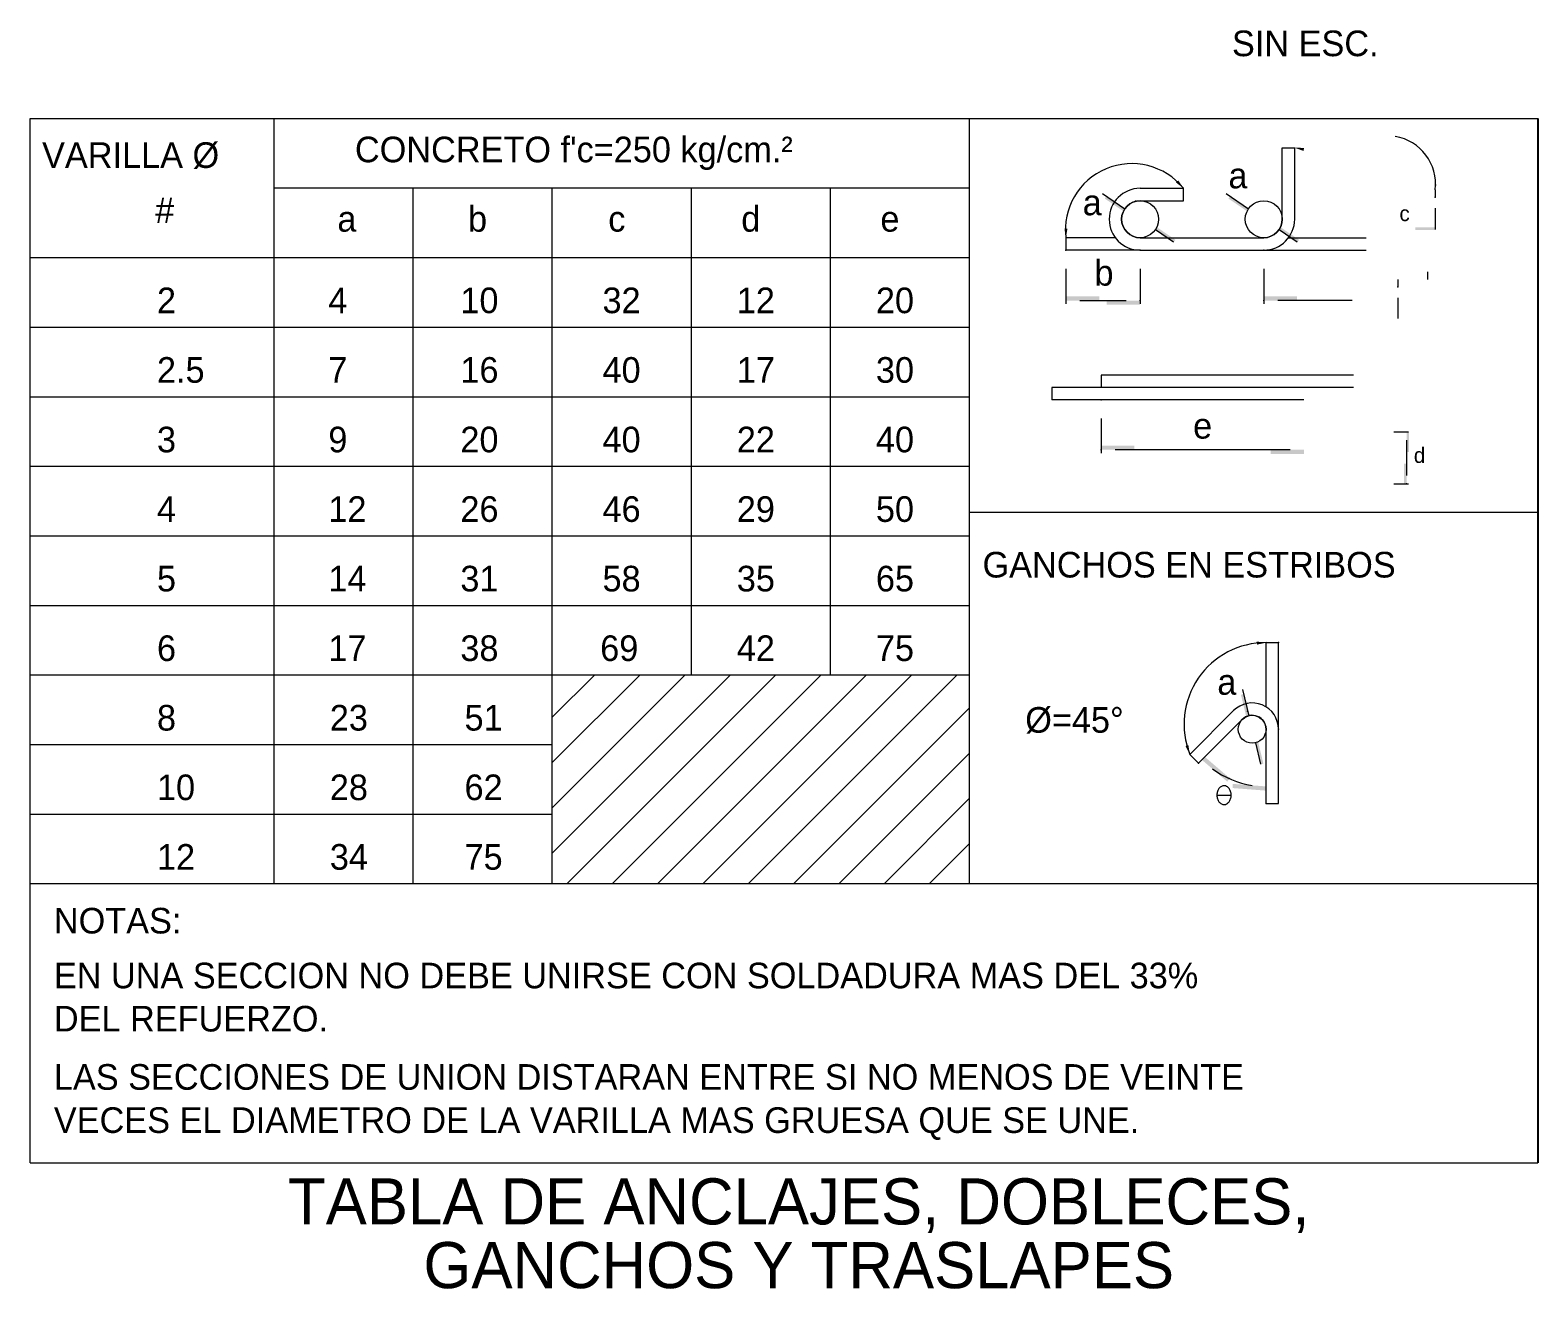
# Model space of a CAD drawing. Header units: centimetres. Extents: x 201 to 3483, y 96 to 2223.
# Drawn here: x 1500 to 2078, y 1160 to 1642 of the extents above; entities that cross this region are included whole.
import ezdxf
from ezdxf.enums import TextEntityAlignment as Align

# ---------------------------------------------------------------- set-up
doc = ezdxf.new("R2010")
doc.units = ezdxf.units.CM
doc.header["$LTSCALE"] = 10
doc.header["$MEASUREMENT"] = 0
doc.layers.add('TEXTOS', color=7, linetype='CONTINUOUS')
doc.styles.get("Standard").update_dxf_attribs({"font": ''})
doc.styles.get('Standard').set_extended_font_data('Zurich Ex BT')

msp = doc.modelspace()

# ---------------------------------------------------------------- linework, layer by layer
at = {"layer": 'TEXTOS', "lineweight": 5}
for p, q in [((1500.23, 1608.13), (2077.67, 1608.13)), ((1500.23, 1208.13), (1500.23, 1608.13)), ((1593.67, 1315.1), (1593.67, 1608.13)), ((1860.05, 1315.1), (1860.05, 1608.13)), ((2077.67, 1368.92), (2077.67, 1608.13)), ((1979.8, 1569.52), (1979.8, 1596.88)), ((1979.8, 1596.88), (1984.54, 1596.88)), ((1984.54, 1569.52), (1984.54, 1596.88)), ((1593.67, 1581.49), (1860.05, 1581.49)), ((1646.94, 1315.1), (1646.94, 1581.49)), ((1700.22, 1315.1), (1700.22, 1581.49)), ((1753.5, 1395.02), (1753.5, 1581.49)), ((1806.78, 1395.02), (1806.78, 1581.49)), ((1925.34, 1581.36), (1941.92, 1581.36)), ((1925.34, 1576.62), (1941.92, 1576.62)), ((1941.92, 1576.62), (1941.92, 1581.36)), ((2038.34, 1580.79), (2038.34, 1577.96)), ((1896.93, 1562.41), (1896.93, 1557.68)), ((1915.87, 1562.41), (1896.93, 1562.41)), ((1925.34, 1562.41), (1972.7, 1562.41)), ((1982.17, 1562.41), (2011.9, 1562.41)), ((1500.23, 1554.85), (1860.05, 1554.85)), ((1925.34, 1557.68), (1896.93, 1557.68)), ((1925.34, 1557.68), (1972.7, 1557.68)), ((1972.7, 1557.68), (2011.9, 1557.68)), ((2035.43, 1549.32), (2035.43, 1546.49)), ((2024.11, 1546.49), (2024.11, 1543.66)), ((1500.23, 1528.21), (1860.05, 1528.21)), ((1910.43, 1509.79), (1910.43, 1505.06)), ((2007.04, 1509.79), (1910.43, 1509.79)), ((1500.23, 1501.57), (1860.05, 1501.57)), ((1891.49, 1505.06), (1891.49, 1500.32)), ((2007.04, 1505.06), (1891.49, 1505.06)), ((1988.1, 1500.32), (1891.49, 1500.32)), ((1500.23, 1474.94), (1860.05, 1474.94)), ((1860.05, 1457.29), (2077.67, 1457.29)), ((1500.23, 1448.3), (1860.05, 1448.3)), ((1500.23, 1421.66), (1860.05, 1421.66)), ((1973.59, 1407.38), (1978.32, 1407.38)), ((1973.59, 1407.38), (1978.32, 1407.38)), ((1973.59, 1382.76), (1973.59, 1407.38)), ((1978.32, 1374.23), (1978.32, 1407.38)), ((1500.23, 1395.02), (1860.05, 1395.02)), ((1700.22, 1378.79), (1716.45, 1395.02)), ((1700.22, 1361.44), (1733.8, 1395.02)), ((1700.22, 1344.09), (1751.15, 1395.02)), ((1700.22, 1326.74), (1768.5, 1395.02)), ((1705.94, 1315.1), (1785.85, 1395.02)), ((1723.28, 1315.1), (1803.2, 1395.02)), ((1740.63, 1315.1), (1820.55, 1395.02)), ((1757.98, 1315.1), (1837.9, 1395.02)), ((1775.33, 1315.1), (1855.25, 1395.02)), ((1792.68, 1315.1), (1860.05, 1382.47)), ((1961.15, 1381.34), (1944.4, 1364.6)), ((1964.49, 1377.99), (1947.75, 1361.25)), ((1973.59, 1345.81), (1973.59, 1374.23)), ((1978.32, 1345.81), (1978.32, 1374.23)), ((1500.23, 1368.38), (1700.22, 1368.38)), ((1810.03, 1315.1), (1860.05, 1365.12)), ((1944.4, 1364.6), (1947.75, 1361.25)), ((1827.38, 1315.1), (1860.05, 1347.77)), ((1954.74, 1348.98), (1960.22, 1348.98)), ((1973.59, 1345.81), (1978.32, 1345.81)), ((1500.23, 1341.74), (1700.22, 1341.74)), ((1844.73, 1315.1), (1860.05, 1330.42)), ((1500.23, 1315.1), (2077.67, 1315.1)), ((1500.23, 1208.13), (2077.67, 1208.13))]:
    msp.add_line(p, q, dxfattribs=at)
at = {"layer": 'TEXTOS'}
msp.add_line((2077.67, 1608.13), (2077.67, 1208.13), dxfattribs=at)
at = {"layer": 'TEXTOS', "linetype": 'ByBlock', "lineweight": 5}
for p, q in [((1910.92, 1579.31), (1919.47, 1573.51)), ((1958.28, 1579.31), (1966.82, 1573.51)), ((2038.34, 1573.71), (2038.34, 1565.63)), ((1931.22, 1565.53), (1938.16, 1560.81)), ((1978.58, 1565.53), (1985.52, 1560.81)), ((1896.93, 1550.57), (1896.93, 1537.07)), ((1925.34, 1550.57), (1925.34, 1537.07)), ((1972.7, 1550.57), (1972.7, 1537.07)), ((1902.26, 1538.35), (1920.01, 1538.35)), ((2006.57, 1538.35), (1978.03, 1538.35)), ((2024.11, 1539.41), (2024.11, 1531.47)), ((1910.43, 1493.22), (1910.43, 1479.94)), ((2022.51, 1488.07), (2028.19, 1488.07)), ((2027.43, 1484.89), (2027.43, 1471.43)), ((1982.77, 1481.22), (1915.76, 1481.22)), ((2022.51, 1468.25), (2028.19, 1468.25)), ((1964.56, 1389.44), (1967, 1379.4)), ((1969.52, 1369.05), (1971.5, 1360.89))]:
    msp.add_line(p, q, dxfattribs=at)
at = {"layer": 'TEXTOS', "lineweight": 5}
for centre, radius in [((1925.34, 1569.52), 7.1), ((1972.7, 1569.52), 7.1), ((1968.26, 1374.23), 5.33)]:
    msp.add_circle(centre, radius, dxfattribs=at)
for centre, radius, start, end in [((2019.96, 1582.99), 18.51, 353.18211, 80.42116), ((1922.14, 1565.42), 25.39, 38.8576, 186.80971), ((1925.34, 1569.52), 11.84, 90, 270), ((1925.34, 1569.52), 7.1, 90, 270), ((1972.7, 1569.52), 7.1, 270, 0), ((1972.7, 1569.52), 11.84, 270, 0), ((1973.43, 1376.14), 31.24, 89.70355, 201.68531), ((1968.26, 1374.23), 10.06, 0, 135), ((1968.26, 1374.23), 5.33, 0, 135), ((1958.51, 1349.3), 3.72, 142.86483, 162.58507), ((1957.88, 1349.77), 2.93, 118.67823, 142.86483), ((1957.48, 1350.5), 2.1, 90, 118.67823), ((1957.48, 1350.5), 2.1, 61.32177, 90), ((1957.08, 1349.77), 2.93, 37.13517, 61.32177), ((1956.45, 1349.3), 3.72, 17.41493, 37.13517), ((1959.51, 1348.98), 4.76, 162.58507, 180), ((1959.51, 1348.98), 4.76, 180, 197.41493), ((1958.51, 1348.67), 3.72, 197.41493, 217.13517), ((1957.88, 1348.2), 2.93, 217.13517, 241.32177), ((1957.48, 1347.46), 2.1, 241.32177, 270), ((1957.48, 1347.46), 2.1, 270, 298.67823), ((1957.08, 1348.2), 2.93, 298.67823, 322.86483), ((1956.45, 1348.67), 3.72, 322.86483, 342.58507), ((1955.46, 1348.98), 4.76, 0, 17.41493), ((1955.46, 1348.98), 4.76, 342.58507, 360)]:
    msp.add_arc(centre, radius, start, end, dxfattribs=at)
at = {"layer": 'TEXTOS', "linetype": 'ByBlock', "lineweight": 5}
msp.add_arc((1973.59, 1387.09), 34.77, 233.78729, 261.21271, dxfattribs=at)
for p in [(2038.34, 1577.96), (1923.55, 1576.39), (1927.14, 1562.64), (1927.14, 1562.64), (1896.93, 1557.68), (1925.34, 1557.68), (1972.7, 1557.68), (2024.11, 1543.66), (1925.34, 1538.35), (1972.7, 1538.35), (1910.43, 1500.32), (1910.43, 1481.22), (2027.43, 1468.25), (1978.32, 1407.38), (1966.47, 1381.1), (1964.49, 1377.99), (1973.59, 1374.23), (1978.32, 1374.23), (1947.75, 1361.25), (1959.4, 1355.34), (1973.59, 1345.81)]:
    msp.add_point(p, dxfattribs=at)
at = {"layer": 'TEXTOS', "lineweight": 5}
for points in [[(1987.93, 1595.67), (1988.14, 1596.84), (1984.54, 1596.88)], [(1939.97, 1584.38), (1939.09, 1583.59), (1941.92, 1581.36)], [(2038.84, 1582.88), (2038.13, 1582.93), (2038.34, 1580.79)], [(1897.52, 1565.96), (1896.34, 1565.96), (1896.93, 1562.41)], [(1970.01, 1407.79), (1970.07, 1406.61), (1973.59, 1407.38)], [(1943.83, 1368.15), (1942.71, 1367.78), (1944.4, 1364.6)]]:
    msp.add_solid(points, dxfattribs=at)
at = {"layer": 'TEXTOS'}
for points in [[(1912.43, 1578.29), (1911.83, 1577.41), (1919.47, 1573.51), (1918.87, 1572.63)], [(1959.78, 1578.29), (1959.18, 1577.41), (1966.82, 1573.51), (1966.22, 1572.63)], [(1938.26, 1560.75), (1938.86, 1561.63), (1931.22, 1565.53), (1931.82, 1566.41)], [(1985.62, 1560.75), (1986.21, 1561.63), (1978.58, 1565.53), (1979.17, 1566.41)], [(2030.71, 1566.4), (2030.71, 1565.44), (2038.34, 1566.4), (2038.34, 1565.44)], [(1909.69, 1538.35), (1909.69, 1539.95), (1896.93, 1538.35), (1896.93, 1539.95)], [(1912.58, 1538.35), (1912.58, 1536.75), (1925.34, 1538.35), (1925.34, 1536.75)], [(1985.46, 1538.35), (1985.46, 1539.95), (1972.7, 1538.35), (1972.7, 1539.95)], [(2027.43, 1480.44), (2028.38, 1480.44), (2027.43, 1488.07), (2028.38, 1488.07)], [(1923.19, 1481.22), (1923.19, 1482.82), (1910.43, 1481.22), (1910.43, 1482.82)], [(1975.34, 1481.22), (1975.34, 1479.63), (1988.1, 1481.22), (1988.1, 1479.63)], [(2027.43, 1475.88), (2026.47, 1475.88), (2027.43, 1468.25), (2026.47, 1468.25)], [(1964.99, 1387.67), (1963.96, 1387.42), (1967, 1379.4), (1965.97, 1379.15)], [(1971.53, 1360.78), (1972.57, 1361.03), (1969.52, 1369.05), (1970.56, 1369.3)], [(1958.69, 1354.19), (1959.73, 1355.41), (1949, 1362.5), (1950.04, 1363.71)], [(1960.86, 1353.29), (1960.74, 1351.7), (1973.59, 1352.32), (1973.47, 1350.72)]]:
    msp.add_solid(points, dxfattribs=at)

# ---------------------------------------------------------------- texts
at = {"layer": 'TEXTOS', "lineweight": 5}
for s, p in [('SIN ESC.', (1960.52, 1631.95)), ('%%c=45%%d', (1881.34, 1372.89))]:
    msp.add_text(s, height=9.814, dxfattribs=at).set_placement(p)
at = {"layer": 'TEXTOS'}
msp.add_text("CONCRETO f'c=250 kg/cm.²", height=9.8144, dxfattribs=at).set_placement((1624.62, 1591.32))
at = {"layer": 'TEXTOS', "linetype": 'Continuous', "lineweight": 5}
for s, height, p in [('VARILLA %%C', 9.8144, (1504.79, 1589.16)), ('#', 9.81, (1548.12, 1568.04)), ('a', 9.81, (1617.9, 1564.76)), ('b', 9.81, (1667.93, 1564.76)), ('c', 9.81, (1721.64, 1564.76)), ('d', 9.81, (1772.59, 1564.76)), ('e', 9.81, (1825.87, 1564.76)), ('2', 9.81, (1548.8, 1533.54)), ('4', 9.81, (1614.44, 1533.54)), ('10', 9.814, (1665, 1533.54)), ('32', 9.814, (1719.44, 1533.54)), ('12', 9.814, (1770.87, 1533.54)), ('20', 9.814, (1824.15, 1533.54)), ('2.5', 9.814, (1548.8, 1506.9)), ('7', 9.81, (1614.44, 1506.9)), ('16', 9.814, (1665, 1506.9)), ('40', 9.814, (1719.44, 1506.9)), ('17', 9.814, (1770.87, 1506.9)), ('30', 9.814, (1824.15, 1506.9)), ('3', 9.81, (1548.8, 1480.26)), ('9', 9.81, (1614.44, 1480.26)), ('20', 9.814, (1665, 1480.26)), ('40', 9.814, (1719.44, 1480.26)), ('22', 9.814, (1770.87, 1480.26)), ('40', 9.814, (1824.15, 1480.26)), ('4', 9.81, (1548.8, 1453.62)), ('12', 9.814, (1614.44, 1453.62)), ('26', 9.814, (1665, 1453.62)), ('46', 9.814, (1719.44, 1453.62)), ('29', 9.814, (1770.87, 1453.62)), ('50', 9.814, (1824.15, 1453.62)), ('GANCHOS EN ESTRIBOS', 9.8144, (1864.98, 1432.32)), ('5', 9.81, (1548.8, 1426.99)), ('14', 9.814, (1614.44, 1426.99)), ('31', 9.814, (1665, 1426.99)), ('58', 9.814, (1719.44, 1426.99)), ('35', 9.814, (1770.87, 1426.99)), ('65', 9.814, (1824.15, 1426.99)), ('6', 9.81, (1548.8, 1400.35)), ('17', 9.814, (1614.44, 1400.35)), ('38', 9.814, (1665, 1400.35)), ('69', 9.814, (1718.56, 1400.35)), ('42', 9.814, (1770.87, 1400.35)), ('75', 9.814, (1824.15, 1400.35)), ('8', 9.81, (1548.8, 1373.71)), ('23', 9.814, (1615, 1373.71)), ('51', 9.814, (1666.59, 1373.71)), ('10', 9.814, (1548.8, 1347.07)), ('28', 9.814, (1615, 1347.07)), ('62', 9.814, (1666.59, 1347.07)), ('12', 9.814, (1548.8, 1320.43)), ('34', 9.814, (1615, 1320.43)), ('75', 9.814, (1666.59, 1320.43)), ('NOTAS:', 9.814, (1509.31, 1296.01)), ('EN UNA SECCION NO DEBE UNIRSE CON SOLDADURA MAS DEL 33%', 9.8144, (1509.31, 1275.01)), ('DEL REFUERZO.', 9.8144, (1509.31, 1258.48)), ('LAS SECCIONES DE UNION DISTARAN ENTRE SI NO MENOS DE VEINTE', 9.8144, (1509.31, 1236.17)), ('VECES EL DIAMETRO DE LA VARILLA MAS GRUESA QUE SE UNE.', 9.8144, (1509.31, 1219.64))]:
    msp.add_text(s, height=height, dxfattribs=at).set_placement(p)
at = {"layer": 'TEXTOS', "linetype": 'ByBlock', "lineweight": 5}
for s, height, p in [('a', 9.81, (1962.82, 1586.25)), ('a', 9.81, (1907, 1575.95)), ('c', 5.87, (2026.64, 1571.72)), ('b', 9.81, (1911.5, 1549)), ('d', 5.87, (2032.36, 1479.14)), ('a', 9.81, (1958.56, 1392.34))]:
    msp.add_text(s, height=height, dxfattribs=at).set_placement(p, align=Align.MIDDLE_CENTER)
msp.add_text('e', height=9.81, dxfattribs=at).set_placement((1949.28, 1490.34), align=Align.MIDDLE)
at = {"layer": 'TEXTOS', "lineweight": 5}
for s, p in [('TABLA DE ANCLAJES, DOBLECES,', (1794.6, 1184.59)), ('GANCHOS Y TRASLAPES', (1794.6, 1160.19))]:
    msp.add_text(s, height=17.6659, dxfattribs=at).set_placement(p, align=Align.CENTER)

doc.saveas('drawing.dxf')
